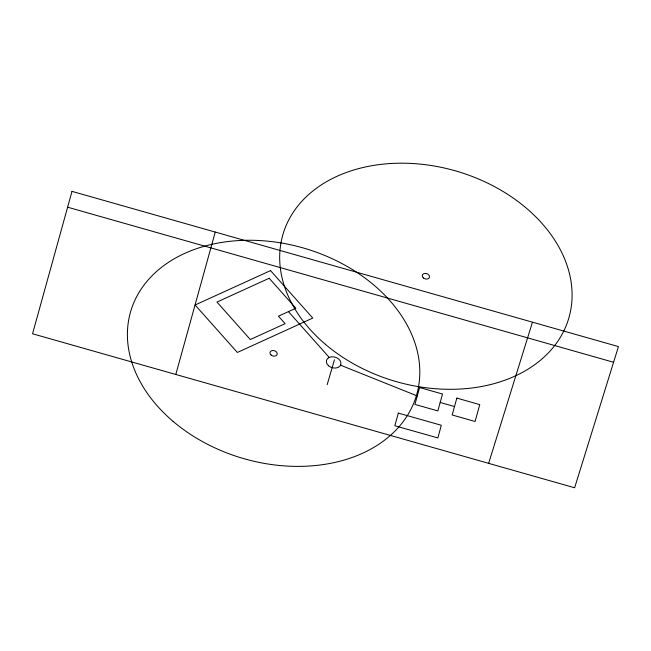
<?xml version="1.0" encoding="UTF-8"?>
<svg xmlns="http://www.w3.org/2000/svg" width="651" height="651" viewBox="0 0 651 651"><rect width="100%" height="100%" fill="white"/><g stroke="black" fill="none" stroke-linecap="round" stroke-linejoin="round"><path stroke-width="0.98" d="M175.803 374.471L215.253 232.065M327.168 384.708L334.435 359.8M488.616 463.463L532.437 322.294M67.614 207.197L613.584 362.273M440.182 402.473L454.504 406.541M340.554 365.187L417.258 395.963M288.434 311.609L329.227 357.432M398.331 413.108L394.856 425.778L437.846 437.928L441.321 425.266L398.331 413.108M72.001 191.37L32.55 333.776L574.63 487.77L618.45 346.592L72.001 191.37M419.594 387.524L414.923 404.401L437.838 410.911L442.517 394.034L419.594 387.524M456.839 398.103L452.168 414.98L475.092 421.498L479.763 404.621L456.839 398.103M270.531 270.613L195.105 305.002L237.355 352.46L312.781 318.07L270.531 270.613M269.18 278.254L216.962 302.064L250.318 339.529L285.13 323.661L278.457 316.166L295.863 308.224L269.18 278.254M328.641 365.829A7.446 5.468 16.3 0 0 340.782 364.633A7.446 5.468 16.3 0 0 331.587 356.813A7.446 5.468 16.3 0 0 328.641 365.829M173.085 421.36A148.924 109.449 16.3 0 0 415.81 397.517A148.924 109.449 16.3 0 0 231.927 241.106A148.924 109.449 16.3 0 0 173.085 421.36M271.093 355.031A3.727 2.734 16.3 0 0 277.163 354.429A3.727 2.734 16.3 0 0 272.566 350.523A3.727 2.734 16.3 0 0 271.093 355.031M325.362 344.281A148.924 109.449 16.3 0 0 568.087 320.438A148.924 109.449 16.3 0 0 384.204 164.028A148.924 109.449 16.3 0 0 325.362 344.281M423.37 277.953A3.727 2.734 16.3 0 0 429.44 277.359A3.727 2.734 16.3 0 0 424.843 273.444A3.727 2.734 16.3 0 0 423.37 277.953"/></g></svg>
